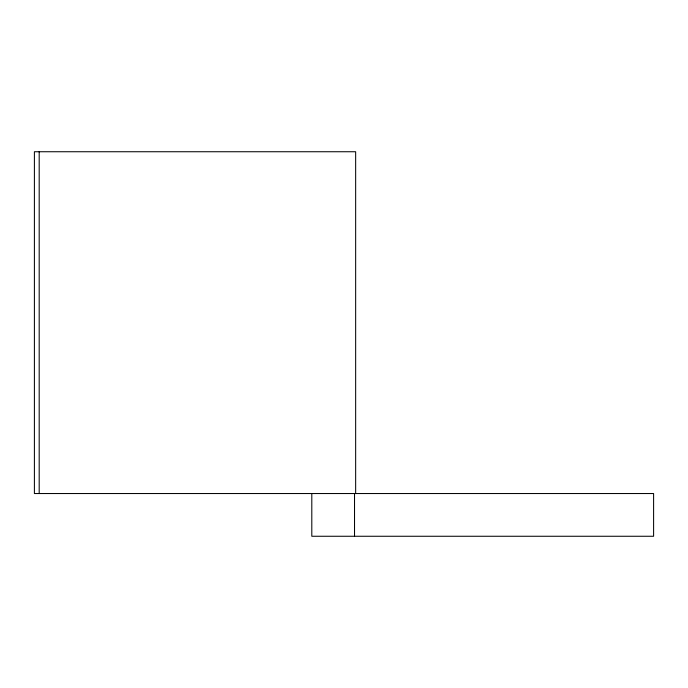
<?xml version="1.0" encoding="UTF-8"?>
<svg xmlns="http://www.w3.org/2000/svg" width="688" height="688" viewBox="0 0 688 688"><rect width="100%" height="100%" fill="white"/><g stroke="black" fill="none" stroke-linecap="round" stroke-linejoin="round"><path stroke-width="1.03" d="M355.653 493.537L355.653 151.738L34.4 151.738L34.4 493.537L653.6 493.537L653.6 536.262L311.802 536.262L311.802 493.537M354.526 493.537L354.526 536.262M39.19 151.738L39.19 493.537"/></g></svg>
